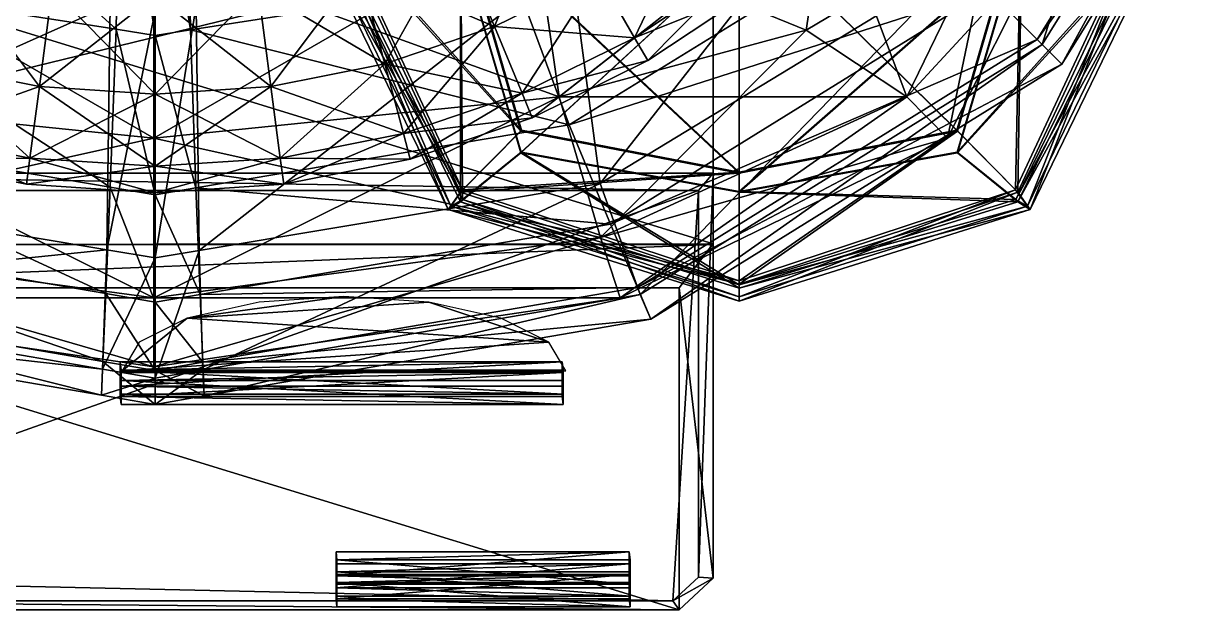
# Model space of a CAD drawing. Extents: x -1.06 to 1.06, y -0.71 to 0.87.
# Drawn here: x -0.076 to 0.605, y -0.709 to -0.366 of the extents above; entities that cross this region are included whole.
import ezdxf

# ---------------------------------------------------------------- set-up
doc = ezdxf.new("R2010")
doc.units = 0

msp = doc.modelspace()

# ---------------------------------------------------------------- linework, layer by layer
for points in [[(0.60105, -0.11952, 1.15604), (0.51976, -0.37813, 1.25847), (0.47258, -0.33095, 1.16093)], [(0.60105, -0.11952, 1.15604), (0.66605, -0.1429, 1.25716), (0.51976, -0.37813, 1.25847)], [(0.66201, -0.14142, 1.58306), (0.48798, -0.34635, 1.80242), (0.51688, -0.37525, 1.58306)], [(0.68055, -0.1493, 1.39918), (0.66201, -0.14142, 1.58306), (0.51688, -0.37525, 1.58306)], [(0.66605, -0.1429, 1.25716), (0.53131, -0.38968, 1.39935), (0.51976, -0.37813, 1.25847)], [(0.66605, -0.1429, 1.25716), (0.68055, -0.1493, 1.39918), (0.53131, -0.38968, 1.39935)], [(0.68055, -0.1493, 1.39918), (0.51688, -0.37525, 1.58306), (0.53131, -0.38968, 1.39935)], [(-0.02201, -0.36927, 2.23725), (-0.18756, -0.21944, 2.37867), (-0.20977, -0.34001, 2.22817)], [(-0.02201, -0.36927, 2.23725), (-0.0196, -0.23728, 2.3975), (-0.18756, -0.21944, 2.37867)], [(0.00084, -0.37283, 2.23836), (-0.0196, -0.23728, 2.3975), (-0.02201, -0.36927, 2.23725)], [(0.00084, -0.37283, 2.23836), (0.00084, -0.23945, 2.39979), (-0.0196, -0.23728, 2.3975)], [(0.02162, -0.36959, 2.23735), (0.01943, -0.23747, 2.39771), (0.00084, -0.23945, 2.39979)], [(0.21145, -0.34001, 2.22817), (0.01943, -0.23747, 2.39771), (0.02162, -0.36959, 2.23735)], [(0.02162, -0.36959, 2.23735), (0.00084, -0.23945, 2.39979), (0.00084, -0.37283, 2.23836)], [(0.41038, -0.26875, 1.10797), (0.26115, -0.45942, 1.15604), (0.24382, -0.32849, 1.09028)], [(0.41038, -0.26875, 1.10797), (0.47258, -0.33095, 1.16093), (0.26115, -0.45942, 1.15604)], [(0.70373, -0.36814, 1.49556), (0.64944, -0.29576, 1.71119), (0.56286, -0.26947, 1.6801)], [(0.70373, -0.36814, 1.49556), (0.56286, -0.26947, 1.6801), (0.61855, -0.34238, 1.46421)], [(0.38173, -0.36969, 2.53675), (0.22217, -0.30475, 2.42742), (0.39437, -0.28581, 2.52411)], [(0.23722, -0.40869, 3.35913), (0.39437, -0.28581, 3.31284), (0.22217, -0.30475, 3.40953)], [(0.23722, -0.40869, 3.35913), (0.38173, -0.36969, 3.3002), (0.39437, -0.28581, 3.31284)], [(0.38173, -0.36969, 3.3002), (0.49105, -0.30475, 3.14064), (0.39437, -0.28581, 3.31284)], [(0.44066, -0.40869, 2.68125), (0.38173, -0.36969, 2.53675), (0.39437, -0.28581, 2.52411)], [(0.44066, -0.40869, 2.68125), (0.39437, -0.28581, 2.52411), (0.49105, -0.30475, 2.6963)], [(0.68139, -0.41071, 1.23859), (0.61855, -0.34238, 1.46421), (0.55107, -0.28521, 1.42626)], [(0.68139, -0.41071, 1.23859), (0.55107, -0.28521, 1.42626), (0.61798, -0.35647, 1.20034)], [(0.69105, -0.41151, 0.99514), (0.61798, -0.35647, 1.20034), (0.5788, -0.2804, 1.1671)], [(0.69105, -0.41151, 0.99514), (0.5788, -0.2804, 1.1671), (0.65231, -0.34111, 0.96985)], [(0.19941, -0.36771, 2.47935), (0.23146, -0.28776, 2.4948), (0.17734, -0.31444, 2.4948)], [(0.19941, -0.36771, 2.47935), (0.26028, -0.33769, 2.47935), (0.23146, -0.28776, 2.4948)], [(-0.32563, -0.45337, 1.53016), (-0.32563, -0.29395, 2.15444), (0.3273, -0.29395, 2.15444)], [(-0.32563, -0.45337, 1.53016), (0.3273, -0.29395, 2.15444), (0.3273, -0.45337, 1.53016)], [(0.3273, -0.4948, 2.20582), (0.3273, -0.29395, 2.15444), (-0.32563, -0.29395, 2.15444)], [(-0.32563, -0.29395, 2.15444), (-0.32526, -0.49517, 2.20592), (0.3273, -0.4948, 2.20582)], [(0.10729, -0.31015, 0.20572), (0.17693, -0.29856, 0.27547), (0.21477, -0.42882, 0.25811)], [(0.10917, -0.3097, 0.20111), (0.2152, -0.42831, 0.2513), (0.17752, -0.29833, 0.26863)], [(0.17693, -0.29856, 0.27547), (0.34251, -0.30278, 0.30029), (0.34251, -0.45338, 0.26913)], [(0.17693, -0.29856, 0.27547), (0.34251, -0.45338, 0.26913), (0.21477, -0.42882, 0.25811)], [(0.17752, -0.29833, 0.26863), (0.2152, -0.42831, 0.2513), (0.34251, -0.45279, 0.26227)], [(0.17752, -0.29833, 0.26863), (0.34251, -0.45279, 0.26227), (0.34251, -0.30261, 0.29325)], [(0.3273, -0.45337, 1.53016), (0.3273, -0.29395, 2.15444), (0.3273, -0.4948, 2.20582)], [(0.34251, -0.30261, 0.29325), (0.46982, -0.42831, 0.2513), (0.5075, -0.29833, 0.26863)], [(0.34251, -0.30278, 0.30029), (0.50809, -0.29856, 0.27547), (0.47024, -0.42882, 0.25811)], [(0.5075, -0.29833, 0.26863), (0.46982, -0.42831, 0.2513), (0.50428, -0.46313, 0.19862)], [(0.50809, -0.29856, 0.27547), (0.50553, -0.46453, 0.2034), (0.47024, -0.42882, 0.25811)], [(0.5075, -0.29833, 0.26863), (0.50428, -0.46313, 0.19862), (0.57585, -0.3097, 0.20111)], [(0.50809, -0.29856, 0.27547), (0.57773, -0.31015, 0.20572), (0.50553, -0.46453, 0.2034)], [(0, -0.43304, 2.45412), (-0.23722, -0.40869, 2.47781), (-0.22217, -0.30475, 2.42742)], [(-0.23722, -0.40869, 3.35913), (0, -0.32286, 3.43839), (-0.22217, -0.30475, 3.40953)], [(0, -0.43304, 2.45412), (-0.22217, -0.30475, 2.42742), (0, -0.32286, 2.39856)], [(0.23722, -0.40869, 2.47781), (0, -0.32286, 2.39856), (0.22217, -0.30475, 2.42742)], [(0, -0.43304, 3.38283), (0.23722, -0.40869, 3.35913), (0.22217, -0.30475, 3.40953)], [(0, -0.43304, 3.38283), (0.22217, -0.30475, 3.40953), (0, -0.32286, 3.43839)], [(0.44335, -0.30172, 2.02574), (0.21145, -0.34001, 2.22817), (0.24308, -0.42524, 2.02885)], [(0.38173, -0.36969, 2.53675), (0.23722, -0.40869, 2.47781), (0.22217, -0.30475, 2.42742)], [(0.48798, -0.34635, 1.80242), (0.44335, -0.30172, 2.02574), (0.24308, -0.42524, 2.02885)], [(0.28139, -0.37424, 2.43714), (0.31672, -0.29998, 2.47935), (0.26028, -0.33769, 2.47935)], [(0.28139, -0.37424, 2.43714), (0.34241, -0.33346, 2.43714), (0.31672, -0.29998, 2.47935)], [(0.34251, -0.30261, 0.29325), (0.34251, -0.45279, 0.26227), (0.46982, -0.42831, 0.2513)], [(0.34251, -0.30278, 0.30029), (0.47024, -0.42882, 0.25811), (0.34251, -0.45338, 0.26913)], [(0.38173, -0.36969, 3.3002), (0.44066, -0.40869, 3.1557), (0.49105, -0.30475, 3.14064)], [(0.44066, -0.40869, 3.1557), (0.51992, -0.32286, 2.91847), (0.49105, -0.30475, 3.14064)], [(0.46436, -0.43304, 2.91847), (0.44066, -0.40869, 2.68125), (0.49105, -0.30475, 2.6963)], [(0.46436, -0.43304, 2.91847), (0.49105, -0.30475, 2.6963), (0.51992, -0.32286, 2.91847)], [(0.09768, -0.32106, 0.12284), (0.10729, -0.31015, 0.20572), (0.17948, -0.46453, 0.2034)], [(0.10015, -0.32042, 0.12297), (0.18073, -0.46313, 0.19862), (0.10917, -0.3097, 0.20111)], [(0.10729, -0.31015, 0.20572), (0.21477, -0.42882, 0.25811), (0.17948, -0.46453, 0.2034)], [(0.10917, -0.3097, 0.20111), (0.18073, -0.46313, 0.19862), (0.2152, -0.42831, 0.2513)], [(0.57585, -0.3097, 0.20111), (0.50428, -0.46313, 0.19862), (0.51114, -0.47274, 0.12265)], [(0.57773, -0.31015, 0.20572), (0.51282, -0.47466, 0.12284), (0.50553, -0.46453, 0.2034)], [(0.57585, -0.3097, 0.20111), (0.51114, -0.47274, 0.12265), (0.58486, -0.32042, 0.12297)], [(0.57773, -0.31015, 0.20572), (0.58734, -0.32106, 0.12284), (0.51282, -0.47466, 0.12284)], [(0.13514, -0.38953, 2.47935), (0.17734, -0.31444, 2.4948), (0.12021, -0.33384, 2.4948)], [(0.12021, -0.33384, 2.26418), (0.17734, -0.31444, 2.26418), (0.19941, -0.36771, 2.27963)], [(0.13514, -0.38953, 2.47935), (0.19941, -0.36771, 2.47935), (0.17734, -0.31444, 2.4948)], [(0.17734, -0.31444, 2.26418), (0.26028, -0.33769, 2.27963), (0.19941, -0.36771, 2.27963)], [(-0.23722, -0.40869, 3.35913), (0, -0.43304, 3.38283), (0, -0.32286, 3.43839)], [(0.23722, -0.40869, 2.47781), (0, -0.43304, 2.45412), (0, -0.32286, 2.39856)], [(0.09768, -0.32106, 0.12284), (0.17948, -0.46453, 0.2034), (0.17219, -0.47466, 0.12284)], [(0.10793, -0.32428, 0.05797), (0.09768, -0.32106, 0.12284), (0.17219, -0.47466, 0.12284)], [(0.10015, -0.32042, 0.12297), (0.17388, -0.47274, 0.12265), (0.18073, -0.46313, 0.19862)], [(0.10959, -0.32381, 0.06315), (0.17388, -0.47274, 0.12265), (0.10015, -0.32042, 0.12297)], [(0.17948, -0.32164, 0.0192), (0.10793, -0.32428, 0.05797), (0.17948, -0.47019, 0.05884)], [(0.10793, -0.32428, 0.05797), (0.17219, -0.47466, 0.12284), (0.17948, -0.47019, 0.05884)], [(0.17979, -0.32155, 0.0262), (0.18066, -0.46876, 0.06369), (0.10959, -0.32381, 0.06315)], [(0.10959, -0.32381, 0.06315), (0.18066, -0.46876, 0.06369), (0.17388, -0.47274, 0.12265)], [(0.34251, -0.32396, 0.0063), (0.17948, -0.32164, 0.0192), (0.21477, -0.44153, 0.02662)], [(0.17948, -0.32164, 0.0192), (0.17948, -0.47019, 0.05884), (0.21477, -0.44153, 0.02662)], [(0.34251, -0.32391, 0.01336), (0.21503, -0.44118, 0.03357), (0.17979, -0.32155, 0.0262)], [(0.17979, -0.32155, 0.0262), (0.21503, -0.44118, 0.03357), (0.18066, -0.46876, 0.06369)], [(0.34251, -0.32396, 0.0063), (0.21477, -0.44153, 0.02662), (0.34251, -0.46449, 0.02073)], [(0.34251, -0.32391, 0.01336), (0.34251, -0.46409, 0.0277), (0.21503, -0.44118, 0.03357)], [(0.50522, -0.32155, 0.0262), (0.46999, -0.44118, 0.03357), (0.34251, -0.46409, 0.0277)], [(0.50522, -0.32155, 0.0262), (0.34251, -0.46409, 0.0277), (0.34251, -0.32391, 0.01336)], [(0.50553, -0.32164, 0.0192), (0.34251, -0.32396, 0.0063), (0.34251, -0.46449, 0.02073)], [(0.50553, -0.32164, 0.0192), (0.34251, -0.46449, 0.02073), (0.47024, -0.44153, 0.02662)], [(0.44066, -0.40869, 3.1557), (0.46436, -0.43304, 2.91847), (0.51992, -0.32286, 2.91847)], [(0.57542, -0.32381, 0.06315), (0.46999, -0.44118, 0.03357), (0.50522, -0.32155, 0.0262)], [(0.57542, -0.32381, 0.06315), (0.50435, -0.46876, 0.06369), (0.46999, -0.44118, 0.03357)], [(0.57709, -0.32428, 0.05797), (0.50553, -0.32164, 0.0192), (0.47024, -0.44153, 0.02662)], [(0.57709, -0.32428, 0.05797), (0.47024, -0.44153, 0.02662), (0.50553, -0.47019, 0.05884)], [(0.58486, -0.32042, 0.12297), (0.51114, -0.47274, 0.12265), (0.50435, -0.46876, 0.06369)], [(0.58486, -0.32042, 0.12297), (0.50435, -0.46876, 0.06369), (0.57542, -0.32381, 0.06315)], [(0.58734, -0.32106, 0.12284), (0.57709, -0.32428, 0.05797), (0.50553, -0.47019, 0.05884)], [(0.58734, -0.32106, 0.12284), (0.50553, -0.47019, 0.05884), (0.51282, -0.47466, 0.12284)], [(-0.02552, -0.35525, 1.08237), (-0.25948, -0.45942, 1.15604), (-0.24215, -0.32849, 1.09028)], [(0.24382, -0.32849, 1.09028), (0.02652, -0.49861, 1.15218), (0.02481, -0.35554, 1.08228)], [(0.24382, -0.32849, 1.09028), (0.26115, -0.45942, 1.15604), (0.02652, -0.49861, 1.15218)], [(0.26028, -0.33769, 2.27963), (0.34241, -0.33346, 2.32183), (0.28139, -0.37424, 2.32183)], [(0.47258, -0.33095, 1.16093), (0.28453, -0.52442, 1.25716), (0.26115, -0.45942, 1.15604)], [(0.28911, -0.38762, 2.37949), (0.34241, -0.33346, 2.43714), (0.28139, -0.37424, 2.43714)], [(0.28139, -0.37424, 2.32183), (0.34241, -0.33346, 2.32183), (0.35182, -0.34572, 2.37949)], [(0.47258, -0.33095, 1.16093), (0.51976, -0.37813, 1.25847), (0.28453, -0.52442, 1.25716)], [(0.28911, -0.38762, 2.37949), (0.35182, -0.34572, 2.37949), (0.34241, -0.33346, 2.43714)], [(0.62239, -0.37913, 1.15271), (0.6193, -0.36854, 1.17643), (0.59614, -0.3321, 1.15785)], [(0.62239, -0.37913, 1.15271), (0.59614, -0.3321, 1.15785), (0.59889, -0.34213, 1.13387)], [(0.59614, -0.3321, 1.15785), (0.6193, -0.36854, 1.17643), (0.62135, -0.3587, 1.19143)], [(-0.02544, -0.46168, 2.03163), (-0.20977, -0.34001, 2.22817), (-0.24141, -0.42524, 2.02885)], [(-0.02544, -0.46168, 2.03163), (-0.02201, -0.36927, 2.23725), (-0.20977, -0.34001, 2.22817)], [(-0.13347, -0.38953, 2.47935), (-0.05937, -0.34561, 2.4948), (-0.11854, -0.33384, 2.4948)], [(-0.11854, -0.33384, 2.26418), (-0.06689, -0.40277, 2.27963), (-0.13347, -0.38953, 2.27963)], [(-0.11854, -0.33384, 2.26418), (-0.05937, -0.34561, 2.26418), (-0.06689, -0.40277, 2.27963)], [(0.24308, -0.42524, 2.02885), (0.21145, -0.34001, 2.22817), (0.02162, -0.36959, 2.23735)], [(0.06856, -0.40277, 2.47935), (0.12021, -0.33384, 2.4948), (0.06104, -0.34561, 2.4948)], [(0.06104, -0.34561, 2.26418), (0.12021, -0.33384, 2.26418), (0.13514, -0.38953, 2.27963)], [(0.06856, -0.40277, 2.47935), (0.13514, -0.38953, 2.47935), (0.12021, -0.33384, 2.4948)], [(0.12021, -0.33384, 2.26418), (0.19941, -0.36771, 2.27963), (0.13514, -0.38953, 2.27963)], [(0.21556, -0.4067, 2.43714), (0.26028, -0.33769, 2.47935), (0.19941, -0.36771, 2.47935)], [(0.19941, -0.36771, 2.27963), (0.26028, -0.33769, 2.27963), (0.28139, -0.37424, 2.32183)], [(0.21556, -0.4067, 2.43714), (0.28139, -0.37424, 2.43714), (0.26028, -0.33769, 2.47935)], [(-0.13347, -0.38953, 2.47935), (-0.06689, -0.40277, 2.47935), (-0.05937, -0.34561, 2.4948)], [(-0.06689, -0.40277, 2.47935), (0.00084, -0.34955, 2.4948), (-0.05937, -0.34561, 2.4948)], [(-0.05937, -0.34561, 2.26418), (0.00084, -0.40721, 2.27963), (-0.06689, -0.40277, 2.27963)], [(-0.05937, -0.34561, 2.26418), (0.00084, -0.34955, 2.26418), (0.00084, -0.40721, 2.27963)], [(0.00084, -0.40721, 2.47935), (0.06856, -0.40277, 2.47935), (0.06104, -0.34561, 2.4948)], [(0.00084, -0.40721, 2.47935), (0.06104, -0.34561, 2.4948), (0.00084, -0.34955, 2.4948)], [(0.00084, -0.34955, 2.26418), (0.06104, -0.34561, 2.26418), (0.06856, -0.40277, 2.27963)], [(0.06104, -0.34561, 2.26418), (0.13514, -0.38953, 2.27963), (0.06856, -0.40277, 2.27963)], [(0.48798, -0.34635, 1.80242), (0.24308, -0.42524, 2.02885), (0.26727, -0.48325, 1.80281)], [(0.51688, -0.37525, 1.58306), (0.48798, -0.34635, 1.80242), (0.26727, -0.48325, 1.80281)], [(0.28139, -0.37424, 2.32183), (0.35182, -0.34572, 2.37949), (0.28911, -0.38762, 2.37949)], [(0.62962, -0.38901, 1.12432), (0.62239, -0.37913, 1.15271), (0.59889, -0.34213, 1.13387)], [(0.62962, -0.38901, 1.12432), (0.59889, -0.34213, 1.13387), (0.60614, -0.35204, 1.10552)], [(-0.06689, -0.40277, 2.47935), (0.00084, -0.40721, 2.47935), (0.00084, -0.34955, 2.4948)], [(0.00084, -0.34955, 2.26418), (0.06856, -0.40277, 2.27963), (0.00084, -0.40721, 2.27963)], [(-0.02552, -0.35525, 1.08237), (-0.0274, -0.49819, 1.15222), (-0.25948, -0.45942, 1.15604)], [(0.00084, -0.3585, 1.0814), (-0.0274, -0.49819, 1.15222), (-0.02552, -0.35525, 1.08237)], [(0.00084, -0.3585, 1.0814), (0.00084, -0.5029, 1.15176), (-0.0274, -0.49819, 1.15222)], [(0.02481, -0.35554, 1.08228), (0.02652, -0.49861, 1.15218), (0.00084, -0.5029, 1.15176)], [(0.02481, -0.35554, 1.08228), (0.00084, -0.5029, 1.15176), (0.00084, -0.3585, 1.0814)], [(0.14606, -0.43029, 2.43714), (0.19941, -0.36771, 2.47935), (0.13514, -0.38953, 2.47935)], [(0.13514, -0.38953, 2.27963), (0.19941, -0.36771, 2.27963), (0.21556, -0.4067, 2.32183)], [(0.14606, -0.43029, 2.43714), (0.21556, -0.4067, 2.43714), (0.19941, -0.36771, 2.47935)], [(0.19941, -0.36771, 2.27963), (0.28139, -0.37424, 2.32183), (0.21556, -0.4067, 2.32183)], [(0.00084, -0.46612, 2.03197), (-0.02201, -0.36927, 2.23725), (-0.02544, -0.46168, 2.03163)], [(0.00084, -0.46612, 2.03197), (0.00084, -0.37283, 2.23836), (-0.02201, -0.36927, 2.23725)], [(0.02474, -0.46208, 2.03166), (0.02162, -0.36959, 2.23735), (0.00084, -0.37283, 2.23836)], [(0.02474, -0.46208, 2.03166), (0.00084, -0.37283, 2.23836), (0.00084, -0.46612, 2.03197)], [(0.24308, -0.42524, 2.02885), (0.02162, -0.36959, 2.23735), (0.02474, -0.46208, 2.03166)], [(0.22147, -0.42097, 2.37949), (0.28139, -0.37424, 2.43714), (0.21556, -0.4067, 2.43714)], [(0.21556, -0.4067, 2.32183), (0.28139, -0.37424, 2.32183), (0.28911, -0.38762, 2.37949)], [(0.22147, -0.42097, 2.37949), (0.28911, -0.38762, 2.37949), (0.28139, -0.37424, 2.43714)], [(0.38173, -0.36969, 2.53675), (0.26134, -0.491, 2.65714), (0.23722, -0.40869, 2.47781)], [(0.44066, -0.40869, 3.1557), (0.38173, -0.36969, 3.3002), (0.23722, -0.40869, 3.35913)], [(0.38173, -0.36969, 2.53675), (0.44066, -0.40869, 2.68125), (0.26134, -0.491, 2.65714)], [(0.51688, -0.37525, 1.58306), (0.26727, -0.48325, 1.80281), (0.28305, -0.52038, 1.58306)], [(0.53131, -0.38968, 1.39935), (0.51688, -0.37525, 1.58306), (0.28305, -0.52038, 1.58306)], [(0.51976, -0.37813, 1.25847), (0.29093, -0.53892, 1.39918), (0.28453, -0.52442, 1.25716)], [(0.51976, -0.37813, 1.25847), (0.53131, -0.38968, 1.39935), (0.29093, -0.53892, 1.39918)], [(0.21556, -0.4067, 2.32183), (0.28911, -0.38762, 2.37949), (0.22147, -0.42097, 2.37949)], [(-0.14439, -0.43029, 2.43714), (-0.06689, -0.40277, 2.47935), (-0.13347, -0.38953, 2.47935)], [(-0.13347, -0.38953, 2.27963), (-0.0724, -0.44461, 2.32183), (-0.14439, -0.43029, 2.32183)], [(-0.13347, -0.38953, 2.27963), (-0.06689, -0.40277, 2.27963), (-0.0724, -0.44461, 2.32183)], [(0.07407, -0.44461, 2.43714), (0.13514, -0.38953, 2.47935), (0.06856, -0.40277, 2.47935)], [(0.06856, -0.40277, 2.27963), (0.13514, -0.38953, 2.27963), (0.14606, -0.43029, 2.32183)], [(0.07407, -0.44461, 2.43714), (0.14606, -0.43029, 2.43714), (0.13514, -0.38953, 2.47935)], [(0.13514, -0.38953, 2.27963), (0.21556, -0.4067, 2.32183), (0.14606, -0.43029, 2.32183)], [(0.53131, -0.38968, 1.39935), (0.28305, -0.52038, 1.58306), (0.29093, -0.53892, 1.39918)], [(0, -0.52633, 3.19141), (-0.23722, -0.40869, 3.35913), (-0.26134, -0.491, 3.17981)], [(0, -0.43304, 2.45412), (-0.26134, -0.491, 2.65714), (-0.23722, -0.40869, 2.47781)], [(0, -0.52633, 3.19141), (0, -0.43304, 3.38283), (-0.23722, -0.40869, 3.35913)], [(-0.14439, -0.43029, 2.43714), (-0.0724, -0.44461, 2.43714), (-0.06689, -0.40277, 2.47935)], [(-0.0724, -0.44461, 2.43714), (0.00084, -0.40721, 2.47935), (-0.06689, -0.40277, 2.47935)], [(-0.06689, -0.40277, 2.27963), (0.00084, -0.44941, 2.32183), (-0.0724, -0.44461, 2.32183)], [(-0.0724, -0.44461, 2.43714), (0.00084, -0.44941, 2.43714), (0.00084, -0.40721, 2.47935)], [(-0.06689, -0.40277, 2.27963), (0.00084, -0.40721, 2.27963), (0.00084, -0.44941, 2.32183)], [(0.23722, -0.40869, 2.47781), (0.26134, -0.491, 2.65714), (0, -0.52633, 2.64554)], [(0.23722, -0.40869, 2.47781), (0, -0.52633, 2.64554), (0, -0.43304, 2.45412)], [(0.26134, -0.491, 3.17981), (0.23722, -0.40869, 3.35913), (0, -0.43304, 3.38283)], [(0.00084, -0.44941, 2.43714), (0.07407, -0.44461, 2.43714), (0.06856, -0.40277, 2.47935)], [(0.00084, -0.44941, 2.43714), (0.06856, -0.40277, 2.47935), (0.00084, -0.40721, 2.47935)], [(0.00084, -0.40721, 2.27963), (0.06856, -0.40277, 2.27963), (0.07407, -0.44461, 2.32183)], [(0.00084, -0.40721, 2.27963), (0.07407, -0.44461, 2.32183), (0.00084, -0.44941, 2.32183)], [(0.06856, -0.40277, 2.27963), (0.14606, -0.43029, 2.32183), (0.07407, -0.44461, 2.32183)], [(0.15006, -0.44522, 2.37949), (0.21556, -0.4067, 2.43714), (0.14606, -0.43029, 2.43714)], [(0.14606, -0.43029, 2.32183), (0.21556, -0.4067, 2.32183), (0.22147, -0.42097, 2.37949)], [(0.15006, -0.44522, 2.37949), (0.22147, -0.42097, 2.37949), (0.21556, -0.4067, 2.43714)], [(0.44066, -0.40869, 3.1557), (0.23722, -0.40869, 3.35913), (0.26134, -0.491, 3.17981)], [(0.44066, -0.40869, 2.68125), (0.27294, -0.52633, 2.91847), (0.26134, -0.491, 2.65714)], [(0.46436, -0.43304, 2.91847), (0.44066, -0.40869, 3.1557), (0.26134, -0.491, 3.17981)], [(0.44066, -0.40869, 2.68125), (0.46436, -0.43304, 2.91847), (0.27294, -0.52633, 2.91847)], [(0.14606, -0.43029, 2.32183), (0.22147, -0.42097, 2.37949), (0.15006, -0.44522, 2.37949)], [(-0.02806, -0.52389, 1.80315), (-0.24141, -0.42524, 2.02885), (-0.2656, -0.48325, 1.80281)], [(-0.02806, -0.52389, 1.80315), (-0.02544, -0.46168, 2.03163), (-0.24141, -0.42524, 2.02885)], [(0.26727, -0.48325, 1.80281), (0.24308, -0.42524, 2.02885), (0.02474, -0.46208, 2.03166)], [(0.34251, -0.45338, 0.26913), (0.17948, -0.46453, 0.2034), (0.21477, -0.42882, 0.25811)], [(0.34251, -0.45279, 0.26227), (0.2152, -0.42831, 0.2513), (0.18073, -0.46313, 0.19862)], [(0.46982, -0.42831, 0.2513), (0.34251, -0.45279, 0.26227), (0.34251, -0.5164, 0.19977)], [(0.46982, -0.42831, 0.2513), (0.34251, -0.5164, 0.19977), (0.50428, -0.46313, 0.19862)], [(0.47024, -0.42882, 0.25811), (0.50553, -0.46453, 0.2034), (0.34251, -0.5183, 0.20449)], [(0.47024, -0.42882, 0.25811), (0.34251, -0.5183, 0.20449), (0.34251, -0.45338, 0.26913)], [(0, -0.43304, 2.45412), (0, -0.52633, 2.64554), (-0.26134, -0.491, 2.65714)], [(-0.14839, -0.44522, 2.37949), (-0.0724, -0.44461, 2.43714), (-0.14439, -0.43029, 2.43714)], [(-0.14439, -0.43029, 2.32183), (-0.07442, -0.45993, 2.37949), (-0.14839, -0.44522, 2.37949)], [(-0.14439, -0.43029, 2.32183), (-0.0724, -0.44461, 2.32183), (-0.07442, -0.45993, 2.37949)], [(0.26134, -0.491, 3.17981), (0, -0.43304, 3.38283), (0, -0.52633, 3.19141)], [(0.07609, -0.45993, 2.37949), (0.14606, -0.43029, 2.43714), (0.07407, -0.44461, 2.43714)], [(0.07407, -0.44461, 2.32183), (0.14606, -0.43029, 2.32183), (0.15006, -0.44522, 2.37949)], [(0.07609, -0.45993, 2.37949), (0.15006, -0.44522, 2.37949), (0.14606, -0.43029, 2.43714)], [(0.46436, -0.43304, 2.91847), (0.26134, -0.491, 3.17981), (0.27294, -0.52633, 2.91847)], [(0.34251, -0.52065, 0.05826), (0.21477, -0.44153, 0.02662), (0.17948, -0.47019, 0.05884)], [(0.34251, -0.51877, 0.06304), (0.18066, -0.46876, 0.06369), (0.21503, -0.44118, 0.03357)], [(0.34251, -0.52065, 0.05826), (0.34251, -0.46449, 0.02073), (0.21477, -0.44153, 0.02662)], [(0.34251, -0.51877, 0.06304), (0.21503, -0.44118, 0.03357), (0.34251, -0.46409, 0.0277)], [(0.50435, -0.46876, 0.06369), (0.34251, -0.46409, 0.0277), (0.46999, -0.44118, 0.03357)], [(0.50553, -0.47019, 0.05884), (0.47024, -0.44153, 0.02662), (0.34251, -0.46449, 0.02073)], [(-0.14839, -0.44522, 2.37949), (-0.07442, -0.45993, 2.37949), (-0.0724, -0.44461, 2.43714)], [(-0.07442, -0.45993, 2.37949), (0.00084, -0.44941, 2.43714), (-0.0724, -0.44461, 2.43714)], [(-0.0724, -0.44461, 2.32183), (0.00084, -0.46486, 2.37949), (-0.07442, -0.45993, 2.37949)], [(-0.07442, -0.45993, 2.37949), (0.00084, -0.46486, 2.37949), (0.00084, -0.44941, 2.43714)], [(-0.0724, -0.44461, 2.32183), (0.00084, -0.44941, 2.32183), (0.00084, -0.46486, 2.37949)], [(0.00084, -0.46486, 2.37949), (0.07609, -0.45993, 2.37949), (0.07407, -0.44461, 2.43714)], [(0.00084, -0.46486, 2.37949), (0.07407, -0.44461, 2.43714), (0.00084, -0.44941, 2.43714)], [(0.00084, -0.44941, 2.32183), (0.07407, -0.44461, 2.32183), (0.07609, -0.45993, 2.37949)], [(0.00084, -0.44941, 2.32183), (0.07609, -0.45993, 2.37949), (0.00084, -0.46486, 2.37949)], [(0.07407, -0.44461, 2.32183), (0.15006, -0.44522, 2.37949), (0.07609, -0.45993, 2.37949)], [(0.31866, -0.46354, 1.52498), (-0.31699, -0.46354, 1.52498), (-0.32563, -0.45337, 1.53016)], [(0.31866, -0.46354, 1.52498), (-0.32563, -0.45337, 1.53016), (0.3273, -0.45337, 1.53016)], [(0.34251, -0.45338, 0.26913), (0.34251, -0.5183, 0.20449), (0.17948, -0.46453, 0.2034)], [(0.34251, -0.45279, 0.26227), (0.18073, -0.46313, 0.19862), (0.34251, -0.5164, 0.19977)], [(0.3273, -0.45337, 1.53016), (0.3273, -0.69029, 1.6264), (0.31866, -0.68974, 1.61687)], [(0.3273, -0.45337, 1.53016), (0.31866, -0.68974, 1.61687), (0.31866, -0.46354, 1.52498)], [(0.3273, -0.45337, 1.53016), (0.3273, -0.4948, 2.20582), (0.3273, -0.69029, 1.6264)], [(-0.0274, -0.49819, 1.15222), (-0.28286, -0.52442, 1.25716), (-0.25948, -0.45942, 1.15604)], [(0.00084, -0.52884, 1.8032), (-0.02544, -0.46168, 2.03163), (-0.02806, -0.52389, 1.80315)], [(0.00084, -0.52884, 1.8032), (0.00084, -0.46612, 2.03197), (-0.02544, -0.46168, 2.03163)], [(0.02713, -0.52434, 1.80316), (0.02474, -0.46208, 2.03166), (0.00084, -0.46612, 2.03197)], [(0.26727, -0.48325, 1.80281), (0.02474, -0.46208, 2.03166), (0.02713, -0.52434, 1.80316)], [(0.26115, -0.45942, 1.15604), (0.02883, -0.56846, 1.25598), (0.02652, -0.49861, 1.15218)], [(0.26115, -0.45942, 1.15604), (0.28453, -0.52442, 1.25716), (0.02883, -0.56846, 1.25598)], [(0.34251, -0.5164, 0.19977), (0.18073, -0.46313, 0.19862), (0.17388, -0.47274, 0.12265)], [(0.50428, -0.46313, 0.19862), (0.34251, -0.5164, 0.19977), (0.34251, -0.5258, 0.12261)], [(0.50428, -0.46313, 0.19862), (0.34251, -0.5258, 0.12261), (0.51114, -0.47274, 0.12265)], [(-0.31699, -0.68974, 1.61687), (-0.31699, -0.46354, 1.52498), (0.31866, -0.46354, 1.52498)], [(0.31866, -0.46354, 1.52498), (0.30381, -0.70353, 1.62247), (-0.31699, -0.68974, 1.61687)], [(0.02713, -0.52434, 1.80316), (0.00084, -0.46612, 2.03197), (0.00084, -0.52884, 1.8032)], [(0.34251, -0.5183, 0.20449), (0.17219, -0.47466, 0.12284), (0.17948, -0.46453, 0.2034)], [(0.34251, -0.5258, 0.12261), (0.17388, -0.47274, 0.12265), (0.18066, -0.46876, 0.06369)], [(0.34251, -0.5258, 0.12261), (0.18066, -0.46876, 0.06369), (0.34251, -0.51877, 0.06304)], [(0.31866, -0.46354, 1.52498), (0.31866, -0.68974, 1.61687), (0.30381, -0.70353, 1.62247)], [(0.50435, -0.46876, 0.06369), (0.34251, -0.51877, 0.06304), (0.34251, -0.46409, 0.0277)], [(0.50553, -0.47019, 0.05884), (0.34251, -0.46449, 0.02073), (0.34251, -0.52065, 0.05826)], [(0.50553, -0.46453, 0.2034), (0.51282, -0.47466, 0.12284), (0.34251, -0.52835, 0.12284)], [(0.50553, -0.46453, 0.2034), (0.34251, -0.52835, 0.12284), (0.34251, -0.5183, 0.20449)], [(0.51114, -0.47274, 0.12265), (0.34251, -0.51877, 0.06304), (0.50435, -0.46876, 0.06369)], [(0.34251, -0.52835, 0.12284), (0.17948, -0.47019, 0.05884), (0.17219, -0.47466, 0.12284)], [(0.34251, -0.5183, 0.20449), (0.34251, -0.52835, 0.12284), (0.17219, -0.47466, 0.12284)], [(0.34251, -0.5164, 0.19977), (0.17388, -0.47274, 0.12265), (0.34251, -0.5258, 0.12261)], [(0.34251, -0.52835, 0.12284), (0.34251, -0.52065, 0.05826), (0.17948, -0.47019, 0.05884)], [(0.51282, -0.47466, 0.12284), (0.50553, -0.47019, 0.05884), (0.34251, -0.52065, 0.05826)], [(0.51114, -0.47274, 0.12265), (0.34251, -0.5258, 0.12261), (0.34251, -0.51877, 0.06304)], [(0.51282, -0.47466, 0.12284), (0.34251, -0.52065, 0.05826), (0.34251, -0.52835, 0.12284)], [(-0.02977, -0.56351, 1.58306), (-0.2656, -0.48325, 1.80281), (-0.28137, -0.52038, 1.58306)], [(-0.02977, -0.56351, 1.58306), (-0.02806, -0.52389, 1.80315), (-0.2656, -0.48325, 1.80281)], [(0.28305, -0.52038, 1.58306), (0.26727, -0.48325, 1.80281), (0.02713, -0.52434, 1.80316)], [(-0.32526, -0.49517, 2.20592), (0.32693, -0.49517, 2.20592), (0.3273, -0.4948, 2.20582)], [(0.32693, -0.49517, 2.20592), (-0.32526, -0.49517, 2.20592), (-0.30572, -0.52041, 2.19221)], [(0.32693, -0.49517, 2.20592), (-0.30572, -0.52041, 2.19221), (0.30739, -0.52041, 2.19221)], [(0, -0.56677, 2.91847), (-0.26134, -0.491, 3.17981), (-0.27294, -0.52633, 2.91847)], [(0, -0.52633, 2.64554), (-0.27294, -0.52633, 2.91847), (-0.26134, -0.491, 2.65714)], [(0, -0.56677, 2.91847), (0, -0.52633, 3.19141), (-0.26134, -0.491, 3.17981)], [(0.26134, -0.491, 2.65714), (0.27294, -0.52633, 2.91847), (0, -0.56677, 2.91847)], [(0.26134, -0.491, 2.65714), (0, -0.56677, 2.91847), (0, -0.52633, 2.64554)], [(0.27294, -0.52633, 2.91847), (0.26134, -0.491, 3.17981), (0, -0.52633, 3.19141)], [(0.3273, -0.4948, 2.20582), (0.32693, -0.49517, 2.20592), (0.30739, -0.52041, 2.19221)], [(0.30739, -0.52041, 2.19221), (0.3273, -0.69029, 1.6264), (0.3273, -0.4948, 2.20582)], [(-0.0274, -0.49819, 1.15222), (-0.02994, -0.56798, 1.25599), (-0.28286, -0.52442, 1.25716)], [(0.00084, -0.5029, 1.15176), (-0.02994, -0.56798, 1.25599), (-0.0274, -0.49819, 1.15222)], [(0.00084, -0.5029, 1.15176), (0.00084, -0.57328, 1.25585), (-0.02994, -0.56798, 1.25599)], [(0.02652, -0.49861, 1.15218), (0.02883, -0.56846, 1.25598), (0.00084, -0.57328, 1.25585)], [(0.02652, -0.49861, 1.15218), (0.00084, -0.57328, 1.25585), (0.00084, -0.5029, 1.15176)], [(0.30739, -0.70877, 1.63391), (0.30739, -0.52041, 2.19221), (-0.30572, -0.52041, 2.19221)], [(0.30739, -0.70877, 1.63391), (-0.30572, -0.52041, 2.19221), (-0.30572, -0.70877, 1.63391)], [(-0.03063, -0.58328, 1.39904), (-0.28137, -0.52038, 1.58306), (-0.28926, -0.53892, 1.39918)], [(-0.02994, -0.56798, 1.25599), (-0.28926, -0.53892, 1.39918), (-0.28286, -0.52442, 1.25716)], [(-0.03063, -0.58328, 1.39904), (-0.02977, -0.56351, 1.58306), (-0.28137, -0.52038, 1.58306)], [(0.00084, -0.56876, 1.58306), (-0.02806, -0.52389, 1.80315), (-0.02977, -0.56351, 1.58306)], [(0.00084, -0.56876, 1.58306), (0.00084, -0.52884, 1.8032), (-0.02806, -0.52389, 1.80315)], [(0.02868, -0.56399, 1.58306), (0.02713, -0.52434, 1.80316), (0.00084, -0.52884, 1.8032)], [(0.28305, -0.52038, 1.58306), (0.02713, -0.52434, 1.80316), (0.02868, -0.56399, 1.58306)], [(0.29093, -0.53892, 1.39918), (0.28305, -0.52038, 1.58306), (0.02868, -0.56399, 1.58306)], [(0.28453, -0.52442, 1.25716), (0.02946, -0.58377, 1.39904), (0.02883, -0.56846, 1.25598)], [(0.28453, -0.52442, 1.25716), (0.29093, -0.53892, 1.39918), (0.02946, -0.58377, 1.39904)], [(0.30739, -0.52041, 2.19221), (0.30739, -0.70877, 1.63391), (0.3273, -0.69029, 1.6264)], [(0, -0.52633, 2.64554), (0, -0.56677, 2.91847), (-0.27294, -0.52633, 2.91847)], [(0.27294, -0.52633, 2.91847), (0, -0.52633, 3.19141), (0, -0.56677, 2.91847)], [(0.02868, -0.56399, 1.58306), (0.00084, -0.52884, 1.8032), (0.00084, -0.56876, 1.58306)], [(0.11132, -0.52551, 2.17738), (0.06168, -0.52883, 2.16808), (0.01959, -0.53826, 2.14158)], [(0.16097, -0.52883, 2.16808), (0.11132, -0.52551, 2.17738), (0.01959, -0.53826, 2.14158)], [(0.01959, -0.53826, 2.14158), (0.23118, -0.55238, 2.10194), (0.16097, -0.52883, 2.16808)], [(0.23118, -0.55238, 2.10194), (0.20305, -0.53826, 2.14158), (0.16097, -0.52883, 2.16808)], [(-0.02994, -0.56798, 1.25599), (-0.03063, -0.58328, 1.39904), (-0.28926, -0.53892, 1.39918)], [(0.01959, -0.53826, 2.14158), (-0.00853, -0.55238, 2.10194), (-0.0184, -0.56903, 2.05517)], [(0.01959, -0.53826, 2.14158), (-0.0184, -0.56903, 2.05517), (0.23118, -0.55238, 2.10194)], [(0.29093, -0.53892, 1.39918), (0.02868, -0.56399, 1.58306), (0.02946, -0.58377, 1.39904)], [(-0.0184, -0.56903, 2.05517), (0.24105, -0.56903, 2.05517), (0.23118, -0.55238, 2.10194)], [(0.00084, -0.58868, 1.39902), (-0.02977, -0.56351, 1.58306), (-0.03063, -0.58328, 1.39904)], [(0.00084, -0.58868, 1.39902), (0.00084, -0.56876, 1.58306), (-0.02977, -0.56351, 1.58306)], [(-0.01912, -0.58268, 2.02448), (-0.01912, -0.56858, 2.01946), (-0.01963, -0.56385, 2.03324)], [(-0.01912, -0.58268, 2.02448), (-0.01963, -0.56385, 2.03324), (-0.01963, -0.57795, 2.03827)], [(-0.01963, -0.57795, 2.03827), (-0.01963, -0.56385, 2.03324), (0.23906, -0.56385, 2.03324)], [(-0.01963, -0.57795, 2.03827), (0.23906, -0.56385, 2.03324), (0.23906, -0.57795, 2.03827)], [(-0.01912, -0.56858, 2.01946), (0.23906, -0.56385, 2.03324), (-0.01963, -0.56385, 2.03324)], [(-0.01912, -0.56858, 2.01946), (0.23957, -0.56858, 2.01946), (0.23906, -0.56385, 2.03324)], [(0.02946, -0.58377, 1.39904), (0.02868, -0.56399, 1.58306), (0.00084, -0.56876, 1.58306)], [(0.23906, -0.57795, 2.03827), (0.23906, -0.56385, 2.03324), (0.23957, -0.56858, 2.01946)], [(0.00084, -0.57328, 1.25585), (-0.03063, -0.58328, 1.39904), (-0.02994, -0.56798, 1.25599)], [(-0.01912, -0.58877, 2.00061), (-0.01912, -0.57466, 1.99559), (-0.01963, -0.56994, 2.00937)], [(-0.01912, -0.58877, 2.00061), (-0.01963, -0.56994, 2.00937), (-0.01963, -0.58404, 2.01439)], [(-0.01963, -0.58404, 2.01439), (-0.01963, -0.56994, 2.00937), (0.23906, -0.56994, 2.00937)], [(-0.01963, -0.58404, 2.01439), (0.23906, -0.56994, 2.00937), (0.23906, -0.58404, 2.01439)], [(-0.01912, -0.57466, 1.99559), (0.23906, -0.56994, 2.00937), (-0.01963, -0.56994, 2.00937)], [(0.23957, -0.58268, 2.02448), (0.23957, -0.56858, 2.01946), (-0.01912, -0.56858, 2.01946)], [(0.23957, -0.58268, 2.02448), (-0.01912, -0.56858, 2.01946), (-0.01912, -0.58268, 2.02448)], [(-0.01912, -0.57466, 1.99559), (0.23957, -0.57466, 1.99559), (0.23906, -0.56994, 2.00937)], [(0.02883, -0.56846, 1.25598), (0.02946, -0.58377, 1.39904), (0.00084, -0.58868, 1.39902)], [(0.02883, -0.56846, 1.25598), (0.00084, -0.58868, 1.39902), (0.00084, -0.57328, 1.25585)], [(0.02946, -0.58377, 1.39904), (0.00084, -0.56876, 1.58306), (0.00084, -0.58868, 1.39902)], [(0.23906, -0.57795, 2.03827), (0.23957, -0.56858, 2.01946), (0.23957, -0.58268, 2.02448)], [(0.23906, -0.58404, 2.01439), (0.23906, -0.56994, 2.00937), (0.23957, -0.57466, 1.99559)], [(0.00084, -0.57328, 1.25585), (0.00084, -0.58868, 1.39902), (-0.03063, -0.58328, 1.39904)], [(0.23957, -0.58268, 2.02448), (-0.01912, -0.58268, 2.02448), (-0.01963, -0.57795, 2.03827)], [(0.23957, -0.58268, 2.02448), (-0.01963, -0.57795, 2.03827), (0.23906, -0.57795, 2.03827)], [(0.23957, -0.58877, 2.00061), (0.23957, -0.57466, 1.99559), (-0.01912, -0.57466, 1.99559)], [(0.23957, -0.58877, 2.00061), (-0.01912, -0.57466, 1.99559), (-0.01912, -0.58877, 2.00061)], [(0.23906, -0.58404, 2.01439), (0.23957, -0.57466, 1.99559), (0.23957, -0.58877, 2.00061)], [(0.23957, -0.58877, 2.00061), (-0.01912, -0.58877, 2.00061), (-0.01963, -0.58404, 2.01439)], [(0.23957, -0.58877, 2.00061), (-0.01963, -0.58404, 2.01439), (0.23906, -0.58404, 2.01439)], [(0.10718, -0.69374, 1.71231), (0.10718, -0.67964, 1.70729), (0.10667, -0.67491, 1.72107)], [(0.10718, -0.69374, 1.71231), (0.10667, -0.67491, 1.72107), (0.10667, -0.68901, 1.7261)], [(0.10667, -0.68901, 1.7261), (0.10667, -0.67491, 1.72107), (0.27826, -0.67491, 1.72107)], [(0.10667, -0.68901, 1.7261), (0.27826, -0.67491, 1.72107), (0.27826, -0.68901, 1.7261)], [(0.10718, -0.67964, 1.70729), (0.27826, -0.67491, 1.72107), (0.10667, -0.67491, 1.72107)], [(0.10718, -0.67964, 1.70729), (0.27877, -0.67964, 1.70729), (0.27826, -0.67491, 1.72107)], [(0.27877, -0.69374, 1.71231), (0.27877, -0.67964, 1.70729), (0.10718, -0.67964, 1.70729)], [(0.27877, -0.69374, 1.71231), (0.10718, -0.67964, 1.70729), (0.10718, -0.69374, 1.71231)], [(0.27826, -0.68901, 1.7261), (0.27826, -0.67491, 1.72107), (0.27877, -0.67964, 1.70729)], [(0.27826, -0.68901, 1.7261), (0.27877, -0.67964, 1.70729), (0.27877, -0.69374, 1.71231)], [(0.10718, -0.70076, 1.68477), (0.10718, -0.68666, 1.67975), (0.10667, -0.68193, 1.69353)], [(0.10718, -0.70076, 1.68477), (0.10667, -0.68193, 1.69353), (0.10667, -0.69603, 1.69855)], [(0.10667, -0.69603, 1.69855), (0.10667, -0.68193, 1.69353), (0.27826, -0.68193, 1.69353)], [(0.10667, -0.69603, 1.69855), (0.27826, -0.68193, 1.69353), (0.27826, -0.69603, 1.69855)], [(0.10718, -0.68666, 1.67975), (0.27826, -0.68193, 1.69353), (0.10667, -0.68193, 1.69353)], [(0.10718, -0.68666, 1.67975), (0.27877, -0.68666, 1.67975), (0.27826, -0.68193, 1.69353)], [(0.27877, -0.70076, 1.68477), (0.27877, -0.68666, 1.67975), (0.10718, -0.68666, 1.67975)], [(0.27877, -0.70076, 1.68477), (0.10718, -0.68666, 1.67975), (0.10718, -0.70076, 1.68477)], [(0.27826, -0.69603, 1.69855), (0.27826, -0.68193, 1.69353), (0.27877, -0.68666, 1.67975)], [(0.27826, -0.69603, 1.69855), (0.27877, -0.68666, 1.67975), (0.27877, -0.70076, 1.68477)], [(0.30381, -0.70353, 1.62247), (-0.30214, -0.70353, 1.62247), (-0.31699, -0.68974, 1.61687)], [(0.10718, -0.70704, 1.66012), (0.10718, -0.69294, 1.6551), (0.10667, -0.68821, 1.66888)], [(0.10718, -0.70704, 1.66012), (0.10667, -0.68821, 1.66888), (0.10667, -0.70232, 1.67391)], [(0.10667, -0.70232, 1.67391), (0.10667, -0.68821, 1.66888), (0.27826, -0.68821, 1.66888)], [(0.10667, -0.70232, 1.67391), (0.27826, -0.68821, 1.66888), (0.27826, -0.70232, 1.67391)], [(0.10718, -0.69294, 1.6551), (0.27826, -0.68821, 1.66888), (0.10667, -0.68821, 1.66888)], [(0.27877, -0.69374, 1.71231), (0.10718, -0.69374, 1.71231), (0.10667, -0.68901, 1.7261)], [(0.27877, -0.69374, 1.71231), (0.10667, -0.68901, 1.7261), (0.27826, -0.68901, 1.7261)], [(0.10718, -0.69294, 1.6551), (0.27877, -0.69294, 1.6551), (0.27826, -0.68821, 1.66888)], [(0.27877, -0.70704, 1.66012), (0.27877, -0.69294, 1.6551), (0.10718, -0.69294, 1.6551)], [(0.27877, -0.70704, 1.66012), (0.10718, -0.69294, 1.6551), (0.10718, -0.70704, 1.66012)], [(0.27826, -0.70232, 1.67391), (0.27826, -0.68821, 1.66888), (0.27877, -0.69294, 1.6551)], [(0.27826, -0.70232, 1.67391), (0.27877, -0.69294, 1.6551), (0.27877, -0.70704, 1.66012)], [(0.30381, -0.70353, 1.62247), (0.31866, -0.68974, 1.61687), (0.3273, -0.69029, 1.6264)], [(0.30381, -0.70353, 1.62247), (0.3273, -0.69029, 1.6264), (0.30739, -0.70877, 1.63391)], [(0.27877, -0.70076, 1.68477), (0.10718, -0.70076, 1.68477), (0.10667, -0.69603, 1.69855)], [(0.27877, -0.70076, 1.68477), (0.10667, -0.69603, 1.69855), (0.27826, -0.69603, 1.69855)], [(0.30739, -0.70877, 1.63391), (-0.30572, -0.70877, 1.63391), (-0.30214, -0.70353, 1.62247)], [(0.30739, -0.70877, 1.63391), (-0.30214, -0.70353, 1.62247), (0.30381, -0.70353, 1.62247)], [(0.27877, -0.70704, 1.66012), (0.10718, -0.70704, 1.66012), (0.10667, -0.70232, 1.67391)], [(0.27877, -0.70704, 1.66012), (0.10667, -0.70232, 1.67391), (0.27826, -0.70232, 1.67391)]]:
    msp.add_3dface(points)

doc.saveas('drawing.dxf')
